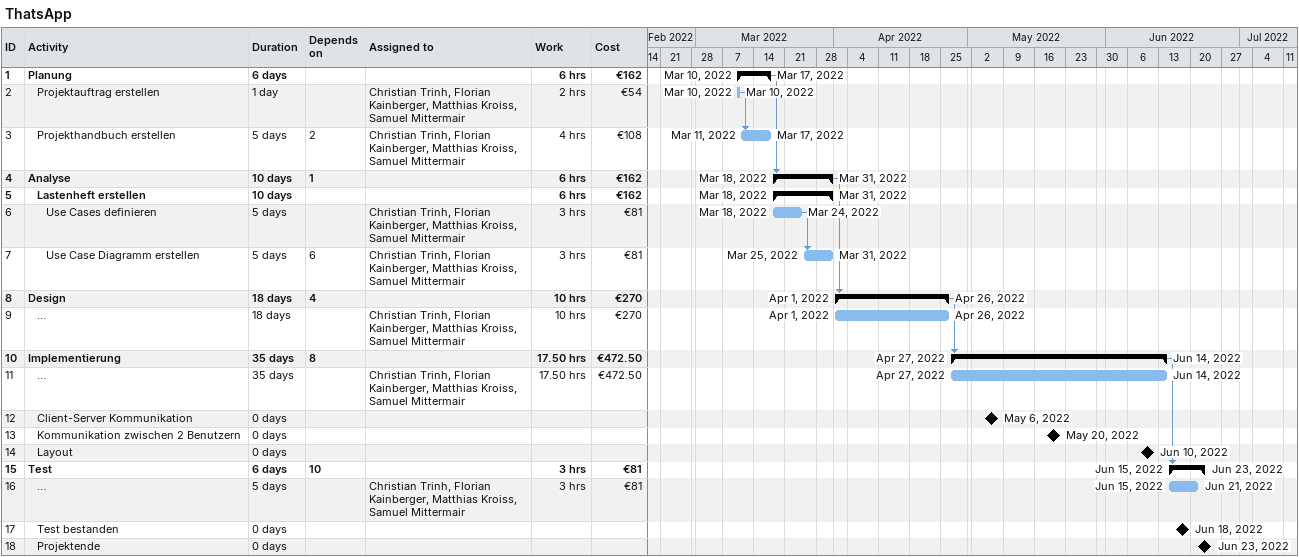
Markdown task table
ThatsApp

| ID | Level | Task | Duration | Start | Finish | Predecessors | Resources | Work (h) | Cost (€) |
|---|---|---|---|---|---|---|---|---|---|
| 1 | 1 | **Planung** | 6d | 2022-03-10 | 2022-03-17 |  |  | 6 | 162 |
| 2 | 2 | Projektauftrag erstellen | 1d | 2022-03-10 | 2022-03-10 |  | Christian Trinh, Florian Kainberger, Matthias Kroiss, Samuel Mittermair | 2 | 54 |
| 3 | 2 | Projekthandbuch erstellen | 5d | 2022-03-11 | 2022-03-17 | 2 | Christian Trinh, Florian Kainberger, Matthias Kroiss, Samuel Mittermair | 4 | 108 |
| 4 | 1 | **Analyse** | 10d | 2022-03-18 | 2022-03-31 | 1 |  | 6 | 162 |
| 5 | 2 | **Lastenheft erstellen** | 10d | 2022-03-18 | 2022-03-31 |  |  | 6 | 162 |
| 6 | 3 | Use Cases definieren | 5d | 2022-03-18 | 2022-03-24 |  | Christian Trinh, Florian Kainberger, Matthias Kroiss, Samuel Mittermair | 3 | 81 |
| 7 | 3 | Use Case Diagramm erstellen | 5d | 2022-03-25 | 2022-03-31 | 6 | Christian Trinh, Florian Kainberger, Matthias Kroiss, Samuel Mittermair | 3 | 81 |
| 8 | 1 | **Design** | 18d | 2022-04-01 | 2022-04-26 | 4 |  | 10 | 270 |
| 9 | 2 | … | 18d | 2022-04-01 | 2022-04-26 |  | Christian Trinh, Florian Kainberger, Matthias Kroiss, Samuel Mittermair | 10 | 270 |
| 10 | 1 | **Implementierung** | 35d | 2022-04-27 | 2022-06-14 | 8 |  | 17.50 | 472.50 |
| 11 | 2 | … | 35d | 2022-04-27 | 2022-06-14 |  | Christian Trinh, Florian Kainberger, Matthias Kroiss, Samuel Mittermair | 17.50 | 472.50 |
| 12 | 2 | Client-Server Kommunikation | 0d | 2022-05-06 | 2022-05-06 |  |  |  |  |
| 13 | 2 | Kommunikation zwischen 2 Benutzern | 0d | 2022-05-20 | 2022-05-20 |  |  |  |  |
| 14 | 2 | Layout | 0d | 2022-06-10 | 2022-06-10 |  |  |  |  |
| 15 | 1 | **Test** | 6d | 2022-06-15 | 2022-06-23 | 10 |  | 3 | 81 |
| 16 | 2 | … | 5d | 2022-06-15 | 2022-06-21 |  | Christian Trinh, Florian Kainberger, Matthias Kroiss, Samuel Mittermair | 3 | 81 |
| 17 | 2 | Test bestanden | 0d | 2022-06-18 | 2022-06-18 |  |  |  |  |
| 18 | 2 | Projektende | 0d | 2022-06-23 | 2022-06-23 |  |  |  |  |
